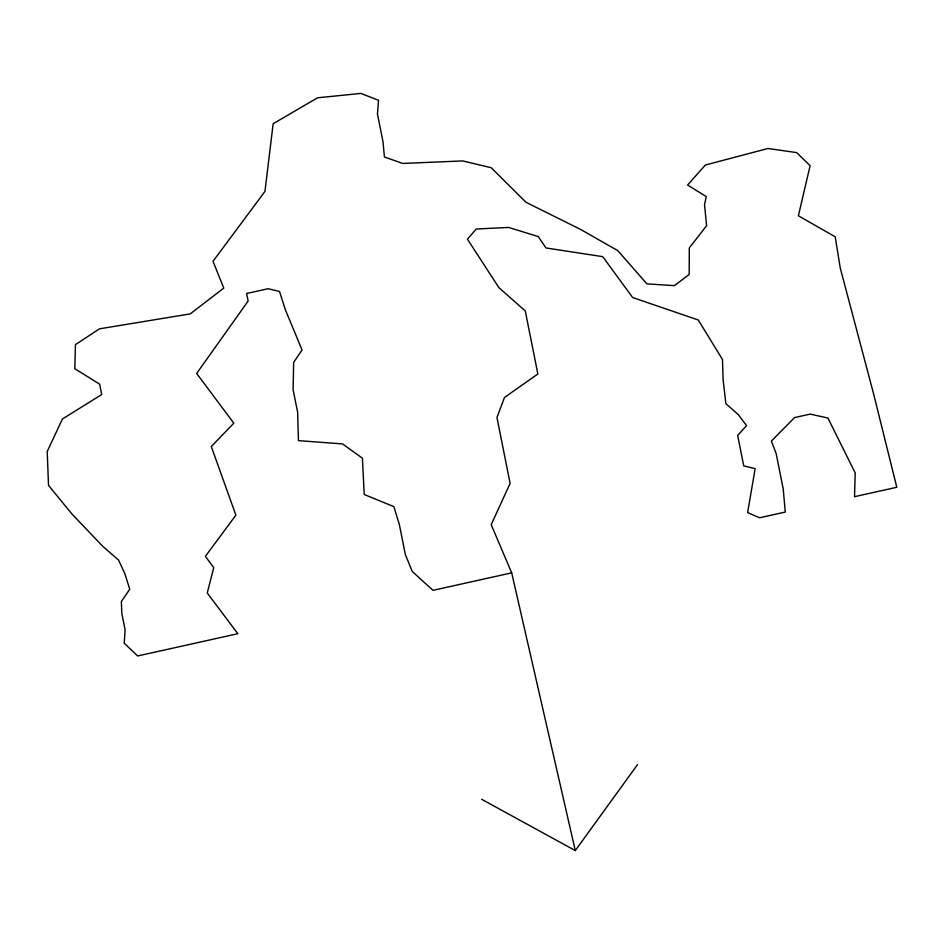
<?xml version="1.0" encoding="UTF-8"?>
<svg xmlns="http://www.w3.org/2000/svg" width="944" height="944" viewBox="0 0 944 944"><rect width="100%" height="100%" fill="white"/><g stroke="black" fill="none" stroke-linecap="round" stroke-linejoin="round"><path stroke-width="1.42" d="M481.641 799.285L575.285 850.579L637.495 764.652M511.695 572.855L432.977 590.342L412.198 571.368L405.33 554.482L399.288 524.203L393.825 506.621L364.231 494.514L362.413 458.206L342.578 443.928L298.434 440.624L297.643 412.351L293.1 389.648L293.667 362.366L302.068 350.012L285.324 309.656L279.495 291.436L268.084 288.734L246.62 293.501L248.119 301.042L196.682 373.435L233.805 423.195L211.291 446.547L235.882 515.164L205.379 556.358L213.745 567.615L207.267 592.974L237.829 633.707L137.647 655.974L124.23 643.218L125.115 629.931L121.847 613.529L121.339 601.588L129.741 589.221L124.75 573.338L118.46 559.945L102.99 546.552L71.862 513.925L48.522 485.346L47.2 451.551L62.434 418.994L101.704 394.533L99.639 384.173L74.812 368.715L75.437 344.654L99.45 328.831L190.228 313.904L223.787 288.085L213.002 261.311L264.945 191.431L273.158 123.723L317.573 97.798L360.856 93.421L378.544 100.3L377.447 113.905L382.993 141.671L384.432 157.011L402.71 163.442L462.678 160.928L491.199 167.702L525.961 202.264L581.044 229.675L617.848 250.679L646.9 283.873L674.429 285.631L689.179 274.48L689.309 247.906L706.608 225.699L704.543 204.647L706.23 196.612L687.61 185.024L705.357 165.023L767.956 148.491L796.63 152.598L810.117 165.672L798.388 215.798L835.192 236.791L840.254 268.061L873.578 393.766L896.8 487.281L854.521 496.674L855.205 472.932L827.923 418.027L810.164 414.109L794.553 417.578L771.39 441.072L776.169 453.627L783.225 488.968L785.278 512.061L759.542 517.784L747.624 512.568L755.153 468.613L743.742 465.899L737.653 435.455L746.562 425.614L738.291 414.605L725.865 403.666L723.128 379.748L722.479 359.511L698.277 319.992L632.645 297.537L602.732 256.65L545.962 247.965L538.257 236.566L508.568 227.433L476.283 229.026L467.445 239.186L498.857 287.601L525.253 310.906L537.856 373.989L504.497 397.459L496.957 417.496L510.126 483.399L491.187 524.64L511.695 572.855L575.285 850.579"/></g></svg>
